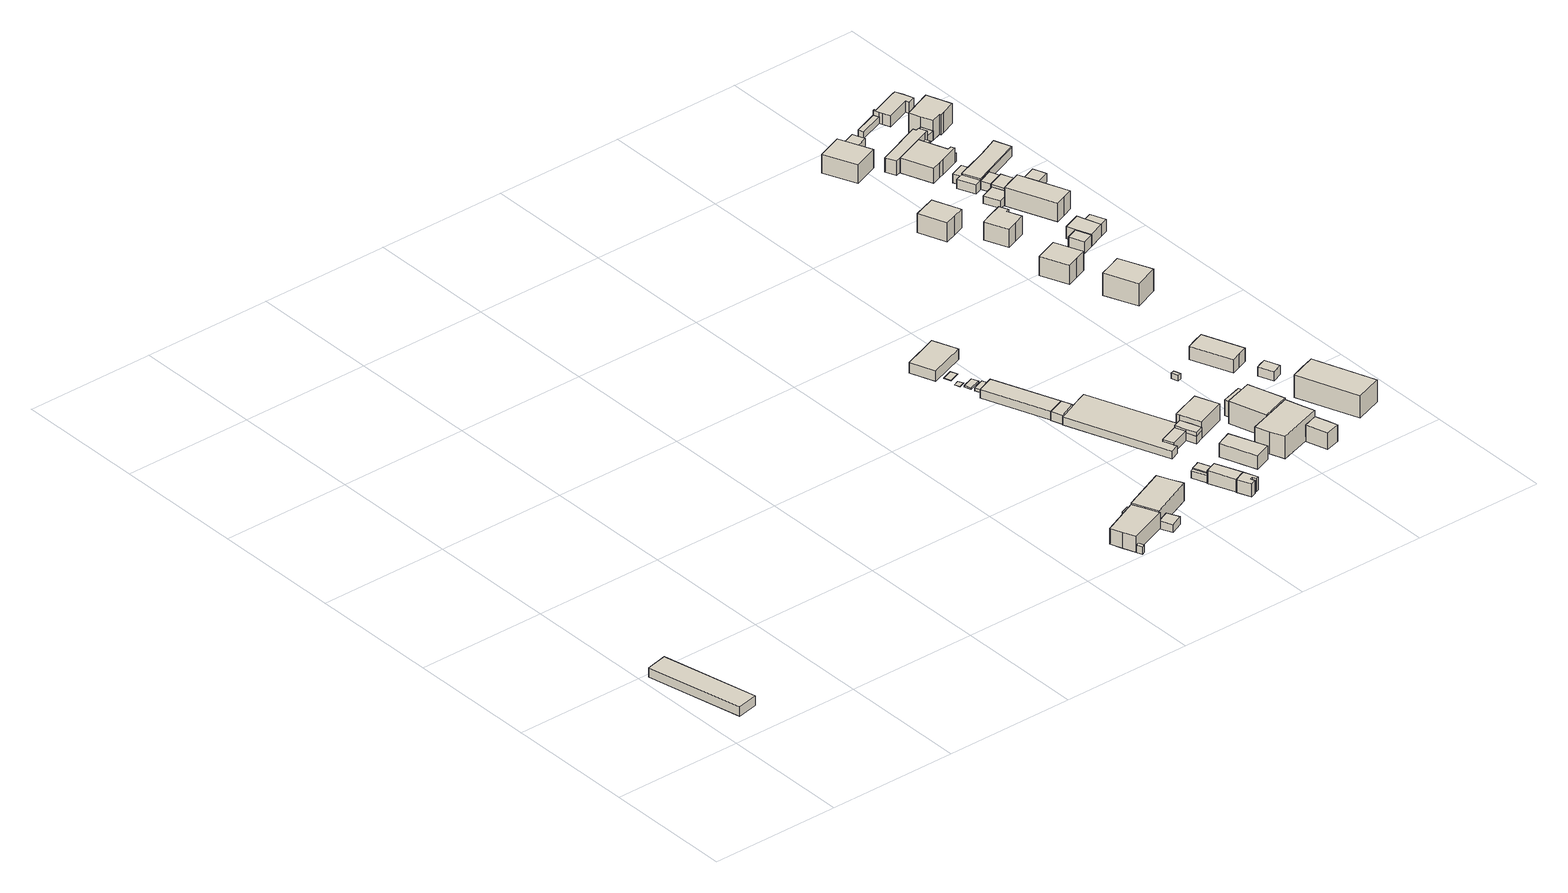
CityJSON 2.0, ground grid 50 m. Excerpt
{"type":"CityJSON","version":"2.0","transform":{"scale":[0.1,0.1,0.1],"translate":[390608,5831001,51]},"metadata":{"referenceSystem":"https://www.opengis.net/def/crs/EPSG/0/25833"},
"CityObjects":{
"building1":{"type":"Building","attributes":{"Gemeindeschluessel":"11000003","BezugspunktDach":"2200","function":"31001_2000","measuredHeight":3.73,"storeysAboveGround":1},"address":[{"country":"Germany","locality":"Berlin","thoroughfareNumber":"4","thoroughfareName":"Bahnhofstraße"}],"geometry":[{"type":"Solid","lod":"1","boundaries":[[[[0,1,2,3]],[[4,5,6,7]],[[4,7,3,2]],[[5,4,2,1]],[[6,5,1,0]],[[7,6,0,3]]]]}]},
"building2":{"type":"Building","attributes":{"Gemeindeschluessel":"11000003","function":"31001_2000"},"address":[{"country":"Germany","locality":"Berlin","thoroughfareNumber":"7 (2)","thoroughfareName":"Hauptstraße"}],"children":["building2-1","building2-2"]},
"building2-1":{"type":"BuildingPart","attributes":{"BezugspunktDach":"2200","measuredHeight":6.72,"storeysAboveGround":2},"parents":["building2"],"geometry":[{"type":"MultiSurface","lod":"1","boundaries":[[[8,9,10,11,12,13,14]],[[15,16,17,18,19,20,21]],[[15,21,14,13]],[[16,15,13,12]],[[17,16,12,11]],[[18,17,11,10]],[[22,23,24,18,10,9]],[[20,19,9,8]],[[21,20,8,14]],[[19,24,23,22]]]}]},
"building2-2":{"type":"BuildingPart","attributes":{"BezugspunktDach":"2200","measuredHeight":3.11,"storeysAboveGround":2},"parents":["building2"],"geometry":[{"type":"MultiSurface","lod":"1","boundaries":[[[25,26,23,22]],[[27,28,29,30]],[[27,30,22,19,24]],[[28,27,23,26]],[[29,28,26,25]],[[30,29,25,22]],[[24,19,22,23]]]}]},
"building3":{"type":"Building","attributes":{"Gemeindeschluessel":"11000003","BezugspunktDach":"2200","function":"31001_2000","measuredHeight":4.42,"storeysAboveGround":1},"address":[{"country":"Germany","locality":"Berlin","thoroughfareNumber":"7 (3)","thoroughfareName":"Hauptstraße"}],"geometry":[{"type":"Solid","lod":"1","boundaries":[[[[31,32,33,34]],[[35,36,37,38]],[[35,38,34,33]],[[36,35,33,32]],[[37,36,32,31]],[[38,37,31,34]]]]}]},
"building4":{"type":"Building","attributes":{"Gemeindeschluessel":"11000003","BezugspunktDach":"2200","function":"31001_2000","measuredHeight":3.08,"storeysAboveGround":1},"address":[{"country":"Germany","locality":"Berlin","thoroughfareNumber":"9 (2)","thoroughfareName":"Hauptstraße"}],"geometry":[{"type":"Solid","lod":"1","boundaries":[[[[39,40,41,42,43]],[[44,45,46,47,48]],[[44,48,43,42]],[[45,44,42,41]],[[46,45,41,40]],[[47,46,40,39]],[[48,47,39,43]]]]}]},
"building5":{"type":"Building","attributes":{"Gemeindeschluessel":"11000003","BezugspunktDach":"2200","function":"31001_2000","measuredHeight":9.17,"storeysAboveGround":1},"address":[{"country":"Germany","locality":"Berlin","thoroughfareNumber":"9 (3)","thoroughfareName":"Hauptstraße"}],"geometry":[{"type":"Solid","lod":"1","boundaries":[[[[49,50,51,52,53,54,55]],[[56,57,58,59,60,61,62]],[[56,62,55,54]],[[57,56,54,53]],[[58,57,53,52]],[[59,58,52,51]],[[60,59,51,50]],[[61,60,50,49]],[[62,61,49,55]]]]}]},
"building6":{"type":"Building","attributes":{"Gemeindeschluessel":"11000003","BezugspunktDach":"2200","function":"51009_1610","measuredHeight":2.87,"storeysAboveGround":0},"address":[{"country":"Germany","locality":"Berlin"}],"geometry":[{"type":"Solid","lod":"1","boundaries":[[[[63,64,65,66]],[[67,68,69,70]],[[67,70,66,65]],[[68,67,65,64]],[[69,68,64,63]],[[70,69,63,66]]]]}]},
"building7":{"type":"Building","attributes":{"Gemeindeschluessel":"11000003","BezugspunktDach":"2200","function":"31001_2000","measuredHeight":0.108,"storeysAboveGround":1},"address":[{"country":"Germany","locality":"Berlin","thoroughfareNumber":"11 (6)","thoroughfareName":"Hauptstraße"}],"geometry":[{"type":"Solid","lod":"1","boundaries":[[[[71,72,73,74]],[[75,76,77,78]],[[75,78,74,73]],[[76,75,73,72]],[[77,76,72,71]],[[78,77,71,74]]]]}]},
"building8":{"type":"Building","attributes":{"Gemeindeschluessel":"11000003","function":"31001_2000"},"address":[{"country":"Germany","locality":"Berlin","thoroughfareNumber":"9 (4)","thoroughfareName":"Hauptstraße"}],"children":["building8-1","building8-2"]},
"building8-1":{"type":"BuildingPart","attributes":{"BezugspunktDach":"2200","measuredHeight":5.06,"storeysAboveGround":2},"parents":["building8"],"geometry":[{"type":"MultiSurface","lod":"1","boundaries":[[[79,80,81,82,83]],[[84,85,86,87,88]],[[84,88,83,82]],[[89,90,91,82,81]],[[92,93,85,84,94,95]],[[86,85,81,80]],[[87,86,80,79]],[[88,87,79,83]],[[93,92,95,90,89]],[[95,94,91,90]]]}]},
"building8-2":{"type":"BuildingPart","attributes":{"BezugspunktDach":"2200","measuredHeight":3.4,"storeysAboveGround":2},"parents":["building8"],"geometry":[{"type":"Solid","lod":"1","boundaries":[[[[91,90,89,96,97,98]],[[99,100,92,95,94,101]],[[99,101,98,97]],[[100,99,97,96]],[[92,100,96,89]],[[101,94,91,98]],[[95,92,89,90]],[[94,95,90,91]]]]}]},
"building9":{"type":"Building","attributes":{"Gemeindeschluessel":"11000003","BezugspunktDach":"2200","function":"51009_1610","measuredHeight":5.11,"storeysAboveGround":0},"address":[{"country":"Germany","locality":"Berlin"}],"geometry":[{"type":"Solid","lod":"1","boundaries":[[[[102,103,104,105,106,107,80,79]],[[108,109,110,111,112,113,114,115]],[[108,115,79,80]],[[109,108,80,107]],[[110,109,107,106]],[[111,110,106,105]],[[112,111,105,104]],[[113,112,104,103]],[[114,113,103,102]],[[115,114,102,79]]]]}]},
"building10":{"type":"Building","attributes":{"Gemeindeschluessel":"11000003","BezugspunktDach":"2200","function":"31001_2000","measuredHeight":0.59,"storeysAboveGround":1},"address":[{"country":"Germany","locality":"Berlin","thoroughfareNumber":"11 (5)","thoroughfareName":"Hauptstraße"}],"geometry":[{"type":"Solid","lod":"1","boundaries":[[[[116,117,118,119]],[[120,121,122,123]],[[120,123,119,118]],[[121,120,118,117]],[[122,121,117,116]],[[123,122,116,119]]]]}]},
"building11":{"type":"Building","attributes":{"Gemeindeschluessel":"11000003","BezugspunktDach":"2200","function":"31001_2000","measuredHeight":0.189,"storeysAboveGround":1},"address":[{"country":"Germany","locality":"Berlin","thoroughfareNumber":"11 (7)","thoroughfareName":"Hauptstraße"}],"geometry":[{"type":"Solid","lod":"1","boundaries":[[[[124,125,126,127]],[[128,129,130,131]],[[128,131,127,126]],[[129,128,126,125]],[[130,129,125,124]],[[131,130,124,127]]]]}]},
"building12":{"type":"Building","attributes":{"Gemeindeschluessel":"11000003","BezugspunktDach":"2200","function":"31001_2000","measuredHeight":2.03,"storeysAboveGround":1},"address":[{"country":"Germany","locality":"Berlin","thoroughfareNumber":"11 (4)","thoroughfareName":"Hauptstraße"}],"geometry":[{"type":"Solid","lod":"1","boundaries":[[[[132,133,134,135,136]],[[137,138,139,140,141]],[[137,141,136,135]],[[138,137,135,134]],[[139,138,134,133]],[[140,139,133,132]],[[141,140,132,136]]]]}]},
"building13":{"type":"Building","attributes":{"Gemeindeschluessel":"11000003","BezugspunktDach":"2200","function":"31001_2000","measuredHeight":3.44,"storeysAboveGround":1},"address":[{"country":"Germany","locality":"Berlin","thoroughfareNumber":"11 (3)","thoroughfareName":"Hauptstraße"}],"geometry":[{"type":"Solid","lod":"1","boundaries":[[[[142,143,144,145]],[[146,147,148,149]],[[146,149,145,144]],[[147,146,144,143]],[[148,147,143,142]],[[149,148,142,145]]]]}]},
"building14":{"type":"Building","attributes":{"Gemeindeschluessel":"11000003","BezugspunktDach":"2200","function":"31001_2000","measuredHeight":3.53,"storeysAboveGround":1},"address":[{"country":"Germany","locality":"Berlin","thoroughfareNumber":"11 (2)","thoroughfareName":"Hauptstraße"}],"geometry":[{"type":"Solid","lod":"1","boundaries":[[[[150,151,143,142]],[[152,153,154,155]],[[152,155,142,143]],[[153,152,143,151]],[[154,153,151,150]],[[155,154,150,142]]]]}]},
"building15":{"type":"Building","attributes":{"Gemeindeschluessel":"11000003","BezugspunktDach":"2200","function":"51009_1611","measuredHeight":4.18,"storeysAboveGround":0},"address":[{"country":"Germany","locality":"Berlin"}],"geometry":[{"type":"Solid","lod":"1","boundaries":[[[[156,157,158,159]],[[160,161,162,163]],[[160,163,159,158]],[[161,160,158,157]],[[162,161,157,156]],[[163,162,156,159]]]]}]},
"building16":{"type":"Building","attributes":{"Gemeindeschluessel":"11000003","function":"31001_2000"},"address":[{"country":"Germany","locality":"Berlin","thoroughfareNumber":"11 (1)","thoroughfareName":"Hauptstraße"}],"children":["building16-1","building16-2"]},
"building16-1":{"type":"BuildingPart","attributes":{"BezugspunktDach":"2200","measuredHeight":3,"storeysAboveGround":2},"parents":["building16"],"geometry":[{"type":"Solid","lod":"1","boundaries":[[[[164,165,166,167,168,169,170,171,172,173,174,175,176,177,178]],[[179,180,181,182,183,184,185,186,187,188,189,190,191,192,193]],[[179,193,178,177]],[[180,179,177,176]],[[181,180,176,175]],[[182,181,175,174]],[[183,182,174,173]],[[184,183,173,172]],[[185,184,172,171]],[[186,185,171,170]],[[187,186,170,169]],[[188,187,169,168]],[[189,188,168,167]],[[190,189,167,166]],[[191,190,166,165]],[[192,191,165,164]],[[193,192,164,178]]]]}]},
"building16-2":{"type":"BuildingPart","attributes":{"BezugspunktDach":"2200","measuredHeight":5.55,"storeysAboveGround":2},"parents":["building16"],"geometry":[{"type":"Solid","lod":"1","boundaries":[[[[194,195,196,197,198,199]],[[200,201,202,203,204,205]],[[200,205,199,198]],[[201,200,198,197]],[[202,201,197,196]],[[203,202,196,195]],[[204,203,195,194]],[[205,204,194,199]]]]}]},
"building17":{"type":"Building","attributes":{"Gemeindeschluessel":"11000003","BezugspunktDach":"2200","function":"51009_1610","measuredHeight":3.67,"storeysAboveGround":0},"address":[{"country":"Germany","locality":"Berlin"}],"geometry":[{"type":"Solid","lod":"1","boundaries":[[[[206,207,208,209]],[[205,204,210,211]],[[205,211,209,208]],[[204,205,208,207]],[[210,204,207,206]],[[211,210,206,209]]]]}]},
"building18":{"type":"Building","attributes":{"Gemeindeschluessel":"11000003","BezugspunktDach":"2200","function":"31001_2000","measuredHeight":6.02,"storeysAboveGround":2},"address":[{"country":"Germany","locality":"Berlin","thoroughfareNumber":"11","thoroughfareName":"Hauptstraße"}],"geometry":[{"type":"Solid","lod":"1","boundaries":[[[[212,213,214,215]],[[216,217,218,219]],[[216,219,215,214]],[[217,216,214,213]],[[218,217,213,212]],[[219,218,212,215]]]]}]},
"building19":{"type":"Building","attributes":{"Gemeindeschluessel":"11000003","BezugspunktDach":"2200","function":"31001_2000","measuredHeight":6.64,"storeysAboveGround":2},"address":[{"country":"Germany","locality":"Berlin","thoroughfareNumber":"13 (2)","thoroughfareName":"Hauptstraße"}],"geometry":[{"type":"Solid","lod":"1","boundaries":[[[[220,221,222,223,224]],[[225,226,185,183,182]],[[225,182,224,223]],[[226,225,223,222]],[[185,226,222,221]],[[183,185,221,220]],[[182,183,220,224]]]]}]},
"building20":{"type":"Building","attributes":{"Gemeindeschluessel":"11000003","function":"31001_1010"},"address":[{"country":"Germany","locality":"Berlin","thoroughfareNumber":"13","thoroughfareName":"Hauptstraße"}],"children":["building20-1","building20-2"]},
"building20-1":{"type":"BuildingPart","attributes":{"BezugspunktDach":"2200","measuredHeight":9.71,"storeysAboveGround":2},"parents":["building20"],"geometry":[{"type":"MultiSurface","lod":"1","boundaries":[[[227,228,229,230,231,232,233]],[[234,235,236,237,238,239,240]],[[234,240,233,232]],[[235,234,232,231]],[[236,235,231,230]],[[237,236,230,229]],[[238,241,242,243,237,229,228]],[[239,238,228,227]],[[240,239,227,233]],[[237,243,242,241]]]}]},
"building20-2":{"type":"BuildingPart","attributes":{"BezugspunktDach":"2200","measuredHeight":7.27,"storeysAboveGround":2},"parents":["building20"],"geometry":[{"type":"MultiSurface","lod":"1","boundaries":[[[244,245,246,243,242]],[[247,248,249,250,251]],[[247,251,241,237]],[[248,247,243,246]],[[249,248,246,245]],[[250,249,245,244]],[[251,250,244,242]],[[237,241,242,243]]]}]},
"building21":{"type":"Building","attributes":{"Gemeindeschluessel":"11000003","function":"31001_2000"},"address":[{"country":"Germany","locality":"Berlin","thoroughfareNumber":"13 (1)","thoroughfareName":"Hauptstraße"}],"children":["building21-1","building21-2"]},
"building21-1":{"type":"BuildingPart","attributes":{"BezugspunktDach":"2200","measuredHeight":10.42,"storeysAboveGround":2},"parents":["building21"],"geometry":[{"type":"MultiSurface","lod":"1","boundaries":[[[252,253,254,255,256,257]],[[258,259,260,261,262,263]],[[258,263,257,256]],[[264,265,266,256,255]],[[260,259,255,254]],[[261,260,254,253]],[[262,261,253,252]],[[263,262,252,257]],[[259,258,266,265,264]]]}]},
"building21-2":{"type":"BuildingPart","attributes":{"BezugspunktDach":"2200","measuredHeight":6.12,"storeysAboveGround":2},"parents":["building21"],"geometry":[{"type":"MultiSurface","lod":"1","boundaries":[[[266,265,267,268]],[[269,259,258,270]],[[269,270,268,267]],[[259,269,267,265]],[[270,258,266,268]],[[271,258,259,265,266]]]}]},
"building22":{"type":"Building","attributes":{"Gemeindeschluessel":"11000003","BezugspunktDach":"2200","function":"31001_2000","measuredHeight":2.04,"storeysAboveGround":1},"address":[{"country":"Germany","locality":"Berlin","thoroughfareNumber":"15 (10)","thoroughfareName":"Hauptstraße"}],"geometry":[{"type":"Solid","lod":"1","boundaries":[[[[272,273,274,275]],[[276,277,278,279]],[[276,279,275,274]],[[277,276,274,273]],[[278,277,273,272]],[[279,278,272,275]]]]}]},
"building23":{"type":"Building","attributes":{"Gemeindeschluessel":"11000003","BezugspunktDach":"2200","function":"31001_2000","measuredHeight":3,"storeysAboveGround":1},"address":[{"country":"Germany","locality":"Berlin","thoroughfareNumber":"15 (1)","thoroughfareName":"Hauptstraße"}],"geometry":[{"type":"Solid","lod":"1","boundaries":[[[[280,281,282,283,284]],[[285,286,287,235,288]],[[285,288,284,283]],[[286,285,283,282]],[[287,286,282,281]],[[235,287,281,280]],[[288,235,280,284]]]]}]},
"building24":{"type":"Building","attributes":{"Gemeindeschluessel":"11000003","BezugspunktDach":"2200","function":"31001_2000","measuredHeight":5.57,"storeysAboveGround":2},"address":[{"country":"Germany","locality":"Berlin","thoroughfareNumber":"15 (3)","thoroughfareName":"Hauptstraße"}],"geometry":[{"type":"Solid","lod":"1","boundaries":[[[[289,290,291,292,293,294]],[[295,296,297,298,299,300]],[[295,300,294,293]],[[296,295,293,292]],[[297,296,292,291]],[[298,297,291,290]],[[299,298,290,289]],[[300,299,289,294]]]]}]},
"building25":{"type":"Building","attributes":{"Gemeindeschluessel":"11000003","BezugspunktDach":"2200","function":"31001_2000","measuredHeight":3.91,"storeysAboveGround":1},"address":[{"country":"Germany","locality":"Berlin","thoroughfareNumber":"15 (2)","thoroughfareName":"Hauptstraße"}],"geometry":[{"type":"Solid","lod":"1","boundaries":[[[[301,302,303,304,305]],[[306,307,308,309,310]],[[306,310,305,304]],[[307,306,304,303]],[[308,307,303,302]],[[309,308,302,301]],[[310,309,301,305]]]]}]},
"building26":{"type":"Building","attributes":{"Gemeindeschluessel":"11000003","BezugspunktDach":"2200","function":"31001_1010","measuredHeight":9.16,"storeysAboveGround":2},"address":[{"country":"Germany","locality":"Berlin","thoroughfareNumber":"15","thoroughfareName":"Hauptstraße"}],"geometry":[{"type":"Solid","lod":"1","boundaries":[[[[311,312,313,314,315]],[[316,317,318,319,320]],[[316,320,315,314]],[[317,316,314,313]],[[318,317,313,312]],[[319,318,312,311]],[[320,319,311,315]]]]}]},
"building27":{"type":"Building","attributes":{"Gemeindeschluessel":"11000003","BezugspunktDach":"2200","function":"31001_1010","measuredHeight":9.28,"storeysAboveGround":2},"address":[{"country":"Germany","locality":"Berlin","thoroughfareNumber":"11 (5)","thoroughfareName":"Schildower Straße"}],"geometry":[{"type":"Solid","lod":"1","boundaries":[[[[321,322,323,324,325,326]],[[327,328,329,330,331,332]],[[327,332,326,325]],[[328,327,325,324]],[[329,328,324,323]],[[330,329,323,322]],[[331,330,322,321]],[[332,331,321,326]]]]}]},
"building28":{"type":"Building","attributes":{"Gemeindeschluessel":"11000003","BezugspunktDach":"2200","function":"31001_1010","measuredHeight":9.85,"storeysAboveGround":1},"address":[{"country":"Germany","locality":"Berlin","thoroughfareNumber":"7A","thoroughfareName":"Schildower Straße"}],"geometry":[{"type":"Solid","lod":"1","boundaries":[[[[333,334,335,336,337,338]],[[339,340,341,342,343,344]],[[339,344,338,337]],[[340,339,337,336]],[[341,340,336,335]],[[342,341,335,334]],[[343,342,334,333]],[[344,343,333,338]]]]}]},
"building29":{"type":"Building","attributes":{"Gemeindeschluessel":"11000003","BezugspunktDach":"2200","function":"31001_1010","measuredHeight":10.54,"storeysAboveGround":1},"address":[{"country":"Germany","locality":"Berlin","thoroughfareNumber":"7B","thoroughfareName":"Schildower Straße"}],"geometry":[{"type":"Solid","lod":"1","boundaries":[[[[345,346,347,348,349]],[[350,351,352,353,354]],[[350,354,349,348]],[[351,350,348,347]],[[352,351,347,346]],[[353,352,346,345]],[[354,353,345,349]]]]}]},
"building30":{"type":"Building","attributes":{"Gemeindeschluessel":"11000003","BezugspunktDach":"2200","function":"31001_1010","measuredHeight":10.88,"storeysAboveGround":2},"address":[{"country":"Germany","locality":"Berlin","thoroughfareNumber":"9 (2)","thoroughfareName":"Schildower Straße"}],"geometry":[{"type":"Solid","lod":"1","boundaries":[[[[355,356,357,358,359,360,361,362]],[[363,364,365,366,367,368,369,370]],[[363,370,362,361]],[[364,363,361,360]],[[365,364,360,359]],[[366,365,359,358]],[[367,366,358,357]],[[368,367,357,356]],[[369,368,356,355]],[[370,369,355,362]]]]}]},
"building31":{"type":"Building","attributes":{"Gemeindeschluessel":"11000003","function":"31001_2000"},"address":[{"country":"Germany","locality":"Berlin","thoroughfareNumber":"15 (3)","thoroughfareName":"Schildower Straße"}],"children":["building31-1","building31-2"]},
"building31-1":{"type":"BuildingPart","attributes":{"BezugspunktDach":"2200","measuredHeight":8.8,"storeysAboveGround":1},"parents":["building31"],"geometry":[{"type":"MultiSurface","lod":"1","boundaries":[[[371,372,373,374]],[[375,376,377,378]],[[375,378,374,373]],[[376,379,380,381,375,373,372]],[[377,376,372,371]],[[378,377,371,374]],[[375,381,380,379]]]}]},
"building31-2":{"type":"BuildingPart","attributes":{"BezugspunktDach":"2200","measuredHeight":3.21,"storeysAboveGround":1},"parents":["building31"],"geometry":[{"type":"MultiSurface","lod":"1","boundaries":[[[380,382,383,384,381]],[[385,386,387,379,375]],[[385,375,381,384]],[[386,385,384,383]],[[387,386,383,382]],[[379,387,382,380]],[[375,388,379,380,381]]]}]},
"building32":{"type":"Building","attributes":{"Gemeindeschluessel":"11000003","BezugspunktDach":"2200","function":"31001_2463","measuredHeight":4.5,"storeysAboveGround":1},"address":[{"country":"Germany","locality":"Berlin","thoroughfareNumber":"7 (2)","thoroughfareName":"Schildower Straße"}],"geometry":[{"type":"Solid","lod":"1","boundaries":[[[[389,390,391,392]],[[393,394,395,396]],[[393,396,392,391]],[[394,393,391,390]],[[395,394,390,389]],[[396,395,389,392]]]]}]},
"building33":{"type":"Building","attributes":{"Gemeindeschluessel":"11000003","BezugspunktDach":"2200","function":"31001_2000","measuredHeight":2.94,"storeysAboveGround":1},"address":[{"country":"Germany","locality":"Berlin","thoroughfareNumber":"11 (3)","thoroughfareName":"Schildower Straße"}],"geometry":[{"type":"Solid","lod":"1","boundaries":[[[[397,398,399,400,401]],[[402,403,404,405,406]],[[402,406,401,400]],[[403,402,400,399]],[[404,403,399,398]],[[405,404,398,397]],[[406,405,397,401]]]]}]},
"building34":{"type":"Building","attributes":{"Gemeindeschluessel":"11000003","function":"31001_2000"},"address":[{"country":"Germany","locality":"Berlin","thoroughfareNumber":"7 (1)","thoroughfareName":"Schildower Straße"}],"children":["building34-1","building34-2"]},
"building34-1":{"type":"BuildingPart","attributes":{"BezugspunktDach":"2200","measuredHeight":4.71,"storeysAboveGround":1},"parents":["building34"],"geometry":[{"type":"Solid","lod":"1","boundaries":[[[[407,408,409,410,411,412]],[[413,414,415,394,393,416]],[[413,416,412,411]],[[414,413,411,410]],[[394,415,409,408]],[[393,394,408,407]],[[416,393,407,412]],[[410,409,415,414]]]]}]},
"building34-2":{"type":"BuildingPart","attributes":{"BezugspunktDach":"2200","measuredHeight":4.71,"storeysAboveGround":1},"parents":["building34"],"geometry":[{"type":"Solid","lod":"1","boundaries":[[[[409,417,418,410]],[[419,420,415,414]],[[419,414,410,418]],[[420,419,418,417]],[[415,420,417,409]],[[414,415,409,410]]]]}]},
"building35":{"type":"Building","attributes":{"Gemeindeschluessel":"11000003","BezugspunktDach":"2200","function":"31001_1010","measuredHeight":6.5,"storeysAboveGround":2},"address":[{"country":"Germany","locality":"Berlin","thoroughfareNumber":"13","thoroughfareName":"Schildower Straße"}],"geometry":[{"type":"Solid","lod":"1","boundaries":[[[[421,422,423,424,425,426,427,428,429,430]],[[431,432,433,434,435,436,437,438,439,440]],[[431,440,430,429]],[[432,431,429,428]],[[433,432,428,427]],[[434,433,427,426]],[[435,434,426,425]],[[436,435,425,424]],[[437,436,424,423]],[[438,437,423,422]],[[439,438,422,421]],[[440,439,421,430]]]]}]},
"building36":{"type":"Building","attributes":{"Gemeindeschluessel":"11000003","BezugspunktDach":"2200","function":"31001_2000","measuredHeight":6.88,"storeysAboveGround":1},"address":[{"country":"Germany","locality":"Berlin","thoroughfareNumber":"15 (1)","thoroughfareName":"Schildower Straße"}],"geometry":[{"type":"Solid","lod":"1","boundaries":[[[[441,430,428,442,443,444,445,446,447]],[[448,449,450,451,452,453,454,455,456]],[[448,456,447,446]],[[449,448,446,445]],[[450,449,445,444]],[[451,450,444,443]],[[452,451,443,442]],[[453,452,442,428]],[[454,453,428,430]],[[455,454,430,441]],[[456,455,441,447]]]]}]},
"building37":{"type":"Building","attributes":{"Gemeindeschluessel":"11000003","BezugspunktDach":"2200","function":"51009_1610","measuredHeight":3.24,"storeysAboveGround":0},"address":[{"country":"Germany","locality":"Berlin"}],"geometry":[{"type":"Solid","lod":"1","boundaries":[[[[457,458,459,460]],[[461,462,463,464]],[[461,464,460,459]],[[462,461,459,458]],[[463,462,458,457]],[[464,463,457,460]]]]}]},
"building38":{"type":"Building","attributes":{"Gemeindeschluessel":"11000003","BezugspunktDach":"2200","function":"31001_2000","measuredHeight":3.92,"storeysAboveGround":1},"address":[{"country":"Germany","locality":"Berlin","thoroughfareNumber":"11 (2)","thoroughfareName":"Schildower Straße"}],"geometry":[{"type":"Solid","lod":"1","boundaries":[[[[465,466,467,468,469,470]],[[471,472,473,403,402,474]],[[471,474,470,469]],[[472,471,469,468]],[[473,472,468,467]],[[403,473,467,466]],[[402,403,466,465]],[[474,402,465,470]]]]}]},
"building39":{"type":"Building","attributes":{"Gemeindeschluessel":"11000003","function":"31001_2000"},"address":[{"country":"Germany","locality":"Berlin","thoroughfareNumber":"9 (1)","thoroughfareName":"Schildower Straße"}],"children":["building39-1","building39-2"]},
"building39-1":{"type":"BuildingPart","attributes":{"BezugspunktDach":"2200","measuredHeight":9.15,"storeysAboveGround":1},"parents":["building39"],"geometry":[{"type":"MultiSurface","lod":"1","boundaries":[[[475,476,477,478,479,480,481,482]],[[483,484,485,486,487,488,489,490]],[[483,490,482,481]],[[484,483,481,480]],[[485,484,480,479]],[[491,492,485,479,478]],[[487,486,478,477]],[[488,487,477,476]],[[489,488,476,475]],[[490,489,475,482]],[[486,485,492,491]]]}]},
"building39-2":{"type":"BuildingPart","attributes":{"BezugspunktDach":"2200","measuredHeight":3.32,"storeysAboveGround":1},"parents":["building39"],"geometry":[{"type":"Solid","lod":"1","boundaries":[[[[491,493,494,495,492]],[[496,497,498,486,485]],[[496,485,492,495]],[[497,496,495,494]],[[498,497,494,493]],[[486,498,493,491]],[[486,491,492,485]]]]}]},
"building40":{"type":"Building","attributes":{"Gemeindeschluessel":"11000003","BezugspunktDach":"2200","function":"51009_1610","measuredHeight":3.43,"storeysAboveGround":0},"address":[{"country":"Germany","locality":"Berlin"}],"geometry":[{"type":"Solid","lod":"1","boundaries":[[[[499,500,501,502,503,504]],[[505,506,436,435,434,433]],[[505,433,504,503]],[[506,505,503,502]],[[436,506,502,501]],[[435,436,501,500]],[[434,435,500,499]],[[433,434,499,504]]]]}]},
"building41":{"type":"Building","attributes":{"Gemeindeschluessel":"11000003","BezugspunktDach":"2200","function":"31001_2000","measuredHeight":3.3,"storeysAboveGround":1},"address":[{"country":"Germany","locality":"Berlin","thoroughfareNumber":"13 (2)","thoroughfareName":"Schildower Straße"}],"geometry":[{"type":"Solid","lod":"1","boundaries":[[[[504,503,507,508,509]],[[510,511,512,513,514]],[[510,514,509,508]],[[511,510,508,507]],[[512,511,507,503]],[[513,512,503,504]],[[514,513,504,509]]]]}]},
"building42":{"type":"Building","attributes":{"Gemeindeschluessel":"11000003","BezugspunktDach":"2200","function":"51009_1610","measuredHeight":3.49,"storeysAboveGround":0},"address":[{"country":"Germany","locality":"Berlin"}],"geometry":[{"type":"Solid","lod":"1","boundaries":[[[[515,516,517,518,519,520,521,522,523,524,525]],[[526,527,528,529,530,531,532,461,464,533,534]],[[526,534,525,524]],[[527,526,524,523]],[[528,527,523,522]],[[529,528,522,521]],[[530,529,521,520]],[[531,530,520,519]],[[532,531,519,518]],[[461,532,518,517]],[[464,461,517,516]],[[533,464,516,515]],[[534,533,515,525]]]]}]},
"building43":{"type":"Building","attributes":{"Gemeindeschluessel":"11000003","BezugspunktDach":"2200","function":"31001_2000","measuredHeight":4.73,"storeysAboveGround":1},"address":[{"country":"Germany","locality":"Berlin","thoroughfareNumber":"11 (1)","thoroughfareName":"Schildower Straße"}],"geometry":[{"type":"Solid","lod":"1","boundaries":[[[[535,536,537,538,539,540,541]],[[529,530,531,532,461,464,542]],[[529,542,541,540]],[[530,529,540,539]],[[531,530,539,538]],[[532,531,538,537]],[[461,532,537,536]],[[464,461,536,535]],[[542,464,535,541]]]]}]},
"building44":{"type":"Building","attributes":{"Gemeindeschluessel":"11000003","BezugspunktDach":"2200","function":"51009_1610","measuredHeight":3.56,"storeysAboveGround":0},"address":[{"country":"Germany","locality":"Berlin"}],"geometry":[{"type":"Solid","lod":"1","boundaries":[[[[543,544,545,546,547,548]],[[549,550,451,450,449,448]],[[549,448,548,547]],[[550,549,547,546]],[[451,550,546,545]],[[450,451,545,544]],[[449,450,544,543]],[[448,449,543,548]]]]}]},
"building45":{"type":"Building","attributes":{"Gemeindeschluessel":"11000003","function":"31001_2000"},"address":[{"country":"Germany","locality":"Berlin","thoroughfareNumber":"15 (2)","thoroughfareName":"Schildower Straße"}],"children":["building45-1","building45-2"]},
"building45-1":{"type":"BuildingPart","attributes":{"BezugspunktDach":"2200","measuredHeight":6.16,"storeysAboveGround":1},"parents":["building45"],"geometry":[{"type":"MultiSurface","lod":"1","boundaries":[[[551,552,553,554,555,556,557,558,559,560,561,562,563]],[[564,565,566,567,568,569,570,571,572,573,574,575,576]],[[564,576,563,562]],[[565,564,562,561]],[[566,565,561,560]],[[567,566,560,559]],[[568,567,559,558]],[[569,568,558,557]],[[570,569,557,556]],[[571,570,556,555]],[[572,571,555,554]],[[573,572,554,553]],[[574,573,553,552]],[[575,574,552,551]],[[577,578,551,563]],[[576,575,578,577]]]}]},
"building45-2":{"type":"BuildingPart","attributes":{"BezugspunktDach":"2200","measuredHeight":2.64,"storeysAboveGround":1},"parents":["building45"],"geometry":[{"type":"Solid","lod":"1","boundaries":[[[[579,578,577,580]],[[576,575,581,582]],[[576,582,580,577]],[[581,575,578,579]],[[582,581,579,580]],[[575,576,577,578]]]]}]},
"building46":{"type":"Building","attributes":{"Gemeindeschluessel":"11000003","BezugspunktDach":"2200","function":"31001_1010","measuredHeight":9.56,"storeysAboveGround":1},"address":[{"country":"Germany","locality":"Berlin","thoroughfareNumber":"15","thoroughfareName":"Schildower Straße"}],"geometry":[{"type":"Solid","lod":"1","boundaries":[[[[583,584,585,586,587,588,589,590,591]],[[592,593,594,595,596,597,598,599,600]],[[592,600,591,590]],[[593,592,590,589]],[[594,593,589,588]],[[595,594,588,587]],[[596,595,587,586]],[[597,596,586,585]],[[598,597,585,584]],[[599,598,584,583]],[[600,599,583,591]]]]}]}
},
"vertices":[
[88,84,73],[169,102,73],[89,472,73],[8,454,73],[89,472,36],[169,102,36],[88,84,36],[8,454,36],
[1710,69,78],[1728,22,78],[1880,81,78],[1878,85,78],[1859,130,78],[1837,179,78],[1693,115,78],[1837,179,16],[1859,130,16],[1878,85,16],[1880,81,16],[1728,22,16],[1710,69,16],[1693,115,16],[1728,22,46],[1740,27,46],[1740,27,16],
[1736,0,46],[1748,5,46],[1740,27,15],[1748,5,15],[1736,0,15],[1728,22,15],
[1806,165,64],[1837,179,64],[1831,193,64],[1799,180,64],[1831,193,20],[1837,179,20],[1806,165,20],[1799,180,20],
[1880,81,44],[1899,38,44],[1947,60,44],[1926,106,44],[1878,85,44],[1926,106,13],[1947,60,13],[1899,38,13],[1880,81,13],[1878,85,13],
[1858,132,84],[1878,85,84],[2046,159,84],[2044,163,84],[2025,205,84],[2005,251,84],[1837,179,84],[2005,251,14],[2025,205,14],[2044,163,14],[2046,159,14],[1878,85,14],[1858,132,14],[1837,179,14],
[2170,188,46],[2180,193,46],[2158,249,46],[2147,244,46],[2158,249,17],[2180,193,17],[2170,188,17],[2147,244,17],
[1902,1130,31],[1923,1138,31],[1915,1159,31],[1894,1150,31],[1915,1159,30],[1923,1138,30],[1902,1130,30],[1894,1150,30],
[2210,88,65],[2254,107,65],[2214,207,65],[2180,193,65],[2170,188,65],[2180,193,15],[2214,207,15],[2254,107,15],[2210,88,15],[2170,188,15],[2214,207,49],[2197,200,49],[2180,193,49],[2214,207,18],[2214,207,44],[2180,193,18],[2197,200,18],
[2193,264,49],[2175,257,49],[2158,249,49],[2175,257,18],[2193,264,18],[2158,249,18],
[2231,35,65],[2252,43,65],[2246,59,65],[2257,64,65],[2264,48,65],[2275,53,65],[2254,107,14],[2275,53,14],[2264,48,14],[2257,64,14],[2246,59,14],[2252,43,14],[2231,35,14],[2210,88,14],
[1920,1095,36],[1964,1111,36],[1954,1136,36],[1911,1120,36],[1954,1136,30],[1964,1111,30],[1920,1095,30],[1911,1120,30],
[1900,1175,33],[1941,1190,33],[1931,1216,33],[1890,1200,33],[1931,1216,31],[1941,1190,31],[1900,1175,31],[1890,1200,31],
[1934,1058,41],[1977,1075,41],[1968,1099,41],[1946,1091,41],[1924,1082,41],[1946,1091,29],[1968,1099,29],[1977,1075,29],[1934,1058,29],[1924,1082,29],
[2010,797,56],[2076,823,56],[1981,1071,56],[1917,1046,56],[1981,1071,22],[2076,823,22],[2010,797,22],[1917,1046,22],
[2025,755,56],[2091,784,56],[2076,823,21],[2091,784,21],[2025,755,21],[2010,797,21],
[1859,1203,74],[1999,1255,74],[1963,1349,74],[1824,1297,74],[1963,1349,32],[1999,1255,32],[1859,1203,32],[1824,1297,32],
[2170,368,49],[2204,382,49],[2200,393,49],[2185,434,49],[2260,464,49],[2275,423,49],[2289,386,49],[2322,399,49],[2308,438,49],[2293,477,49],[2288,490,49],[2262,559,49],[2165,815,49],[2091,784,49],[2025,755,49],[2091,784,19],[2165,815,19],[2262,559,19],[2288,490,19],[2293,477,19],[2308,438,19],[2322,399,19],[2289,386,19],[2275,423,19],[2260,464,19],[2185,434,19],[2200,393,19],[2204,382,19],[2170,368,19],[2025,755,19],
[2275,423,64],[2289,386,64],[2322,399,64],[2308,438,64],[2293,477,64],[2260,464,64],[2293,477,20],[2308,438,20],[2322,399,20],[2289,386,20],[2275,423,20],[2260,464,20],
[2200,393,57],[2275,423,57],[2260,464,57],[2185,434,57],[2200,393,20],[2185,434,20],
[2347,143,71],[2410,168,71],[2357,306,71],[2297,281,71],[2357,306,18],[2410,168,18],[2347,143,18],[2297,281,18],
[2293,477,85],[2322,399,85],[2436,443,85],[2402,532,85],[2288,490,85],[2402,532,19],[2436,443,19],
[2441,193,100],[2461,140,100],[2635,197,100],[2618,252,100],[2602,308,100],[2492,271,100],[2421,247,100],[2492,271,13],[2602,308,13],[2618,252,13],[2635,197,13],[2461,140,13],[2441,193,13],[2421,247,13],[2580,178,13],[2580,178,76],[2635,197,76],
[2606,95,76],[2661,111,76],[2648,154,76],[2635,197,10],[2648,154,10],[2661,111,10],[2606,95,10],[2580,178,10],
[2492,271,106],[2602,308,106],[2575,397,106],[2559,449,106],[2480,424,106],[2450,414,106],[2480,424,16],[2559,449,16],[2575,397,16],[2602,308,16],[2492,271,16],[2450,414,16],[2559,449,40],[2559,449,77],[2480,424,77],
[2549,484,77],[2471,461,77],[2549,484,16],[2471,461,16],[2480,424,69],
[2481,710,41],[2495,714,41],[2487,741,41],[2473,737,41],[2487,741,20],[2495,714,20],[2481,710,20],[2473,737,20],
[2602,308,43],[2632,208,43],[2670,222,43],[2615,407,43],[2575,397,43],[2615,407,13],[2670,222,13],[2632,208,13],[2575,397,13],
[2654,634,68],[2691,649,68],[2728,664,68],[2669,818,68],[2631,804,68],[2594,789,68],[2631,804,16],[2669,818,16],[2728,664,16],[2691,649,16],[2654,634,16],[2594,789,16],
[2723,510,55],[2763,526,55],[2742,584,55],[2721,575,55],[2701,567,55],[2721,575,19],[2742,584,19],[2763,526,19],[2723,510,19],[2701,567,19],
[2805,168,99],[2909,206,99],[2823,440,99],[2770,421,99],[2718,402,99],[2770,421,12],[2823,440,12],[2909,206,12],[2805,168,12],[2718,402,12],
[2422,1819,102],[2467,1836,102],[2511,1852,102],[2470,1957,102],[2426,1941,102],[2382,1925,102],[2426,1941,28],[2470,1957,28],[2511,1852,28],[2467,1836,28],[2422,1819,28],[2382,1925,28],
[2577,1378,94],[2621,1396,94],[2665,1414,94],[2623,1519,94],[2578,1501,94],[2534,1484,94],[2578,1501,19],[2623,1519,19],[2665,1414,19],[2621,1396,19],[2577,1378,19],[2534,1484,19],
[2673,1139,102],[2766,1177,102],[2715,1302,102],[2669,1283,102],[2622,1265,102],[2669,1283,15],[2715,1302,15],[2766,1177,15],[2673,1139,15],[2622,1265,15],
[2560,1669,95],[2602,1685,95],[2644,1701,95],[2623,1755,95],[2635,1760,95],[2621,1794,95],[2568,1774,95],[2525,1757,95],[2568,1774,24],[2621,1794,24],[2635,1760,24],[2623,1755,24],[2644,1701,24],[2602,1685,24],[2560,1669,24],[2525,1757,24],
[2410,2260,111],[2508,2299,111],[2457,2424,111],[2358,2385,111],[2457,2424,38],[2508,2299,38],[2410,2260,38],[2358,2385,38],[2476,2377,38],[2476,2377,68],[2457,2424,68],
[2571,2417,68],[2562,2439,68],[2553,2462,68],[2553,2462,38],[2562,2439,38],[2571,2417,38],[2460,2416,38],
[2734,1490,63],[2777,1507,63],[2755,1564,63],[2711,1546,63],[2755,1564,18],[2777,1507,18],[2734,1490,18],[2711,1546,18],
[2684,1860,57],[2708,1869,57],[2739,1882,57],[2715,1942,57],[2660,1920,57],[2715,1942,27],[2739,1882,27],[2708,1869,27],[2684,1860,27],[2660,1920,27],
[2755,1564,65],[2777,1507,65],[2840,1533,65],[2820,1592,65],[2810,1622,65],[2743,1596,65],[2810,1622,18],[2820,1592,18],[2840,1533,18],[2743,1596,18],
[2872,1545,65],[2849,1603,65],[2849,1603,18],[2872,1545,18],
[2606,2108,91],[2643,2122,91],[2664,2130,91],[2737,2157,91],[2731,2172,91],[2716,2167,91],[2685,2253,91],[2678,2272,91],[2619,2250,91],[2561,2227,91],[2619,2250,33],[2678,2272,33],[2685,2253,33],[2716,2167,33],[2731,2172,33],[2737,2157,33],[2664,2130,33],[2643,2122,33],[2606,2108,33],[2561,2227,33],
[2541,2220,91],[2719,2288,91],[2733,2293,91],[2721,2324,91],[2708,2320,91],[2704,2332,91],[2524,2260,91],[2704,2332,35],[2708,2320,35],[2721,2324,35],[2733,2293,35],[2719,2288,35],[2678,2272,35],[2561,2227,35],[2541,2220,35],[2524,2260,35],
[2721,1949,61],[2778,1971,61],[2762,2012,61],[2705,1988,61],[2762,2012,29],[2778,1971,29],[2721,1949,29],[2705,1988,29],
[2715,1942,66],[2739,1882,66],[2803,1907,66],[2778,1971,66],[2721,1949,66],[2713,1946,66],[2721,1949,27],[2778,1971,27],[2803,1907,27],[2713,1946,27],
[2781,1685,95],[2821,1700,95],[2861,1716,95],[2808,1850,95],[2788,1901,95],[2779,1897,95],[2748,1885,95],[2708,1869,95],[2748,1885,23],[2779,1897,23],[2788,1901,23],[2808,1850,23],[2861,1716,23],[2821,1700,23],[2781,1685,23],[2708,1869,23],[2808,1850,56],[2788,1901,56],
[2905,1890,56],[2887,1940,56],[2803,1907,56],[2803,1907,23],[2887,1940,23],[2905,1890,23],
[2716,2167,67],[2731,2172,67],[2737,2157,67],[2745,2160,67],[2708,2262,67],[2685,2253,67],[2708,2262,33],[2745,2160,33],
[2726,2270,67],[2719,2288,67],[2678,2272,67],[2719,2288,34],[2726,2270,34],[2708,2262,34],[2685,2253,34],[2678,2272,34],
[2676,1975,64],[2705,1988,64],[2762,2012,64],[2907,2071,64],[2884,2136,64],[2799,2098,64],[2724,2070,64],[2714,2097,64],[2660,2076,64],[2670,2050,64],[2648,2042,64],[2670,2050,29],[2660,2076,29],[2714,2097,29],[2724,2070,29],[2799,2098,29],[2884,2136,29],[2907,2071,29],[2676,1975,29],[2648,2042,29],
[2705,1988,69],[2762,2012,69],[2907,2071,69],[2884,2136,69],[2799,2098,69],[2724,2070,69],[2679,2053,69],[2679,2053,29],
[2708,2320,70],[2721,2324,70],[2733,2293,70],[2768,2306,70],[2752,2349,70],[2704,2332,70],[2752,2349,35],[2768,2306,35],
[2695,2494,78],[2700,2481,78],[2711,2453,78],[2804,2490,78],[2809,2477,78],[2838,2488,78],[2823,2528,78],[2813,2555,78],[2800,2551,78],[2732,2525,78],[2696,2511,78],[2694,2517,78],[2687,2514,78],[2694,2517,35],[2696,2511,35],[2732,2525,35],[2800,2551,35],[2813,2555,35],[2823,2528,35],[2838,2488,35],[2809,2477,35],[2804,2490,35],[2711,2453,35],[2700,2481,35],[2695,2494,35],[2687,2514,35],[2687,2514,61],[2695,2494,61],
[2599,2457,61],[2591,2477,61],[2599,2457,35],[2591,2477,35],
[2752,2349,110],[2768,2306,110],[2808,2321,110],[2811,2315,110],[2826,2321,110],[2881,2344,110],[2847,2438,110],[2791,2415,110],[2735,2392,110],[2791,2415,32],[2847,2438,32],[2881,2344,32],[2826,2321,32],[2811,2315,32],[2808,2321,32],[2768,2306,32],[2752,2349,32],[2735,2392,32]
]}
